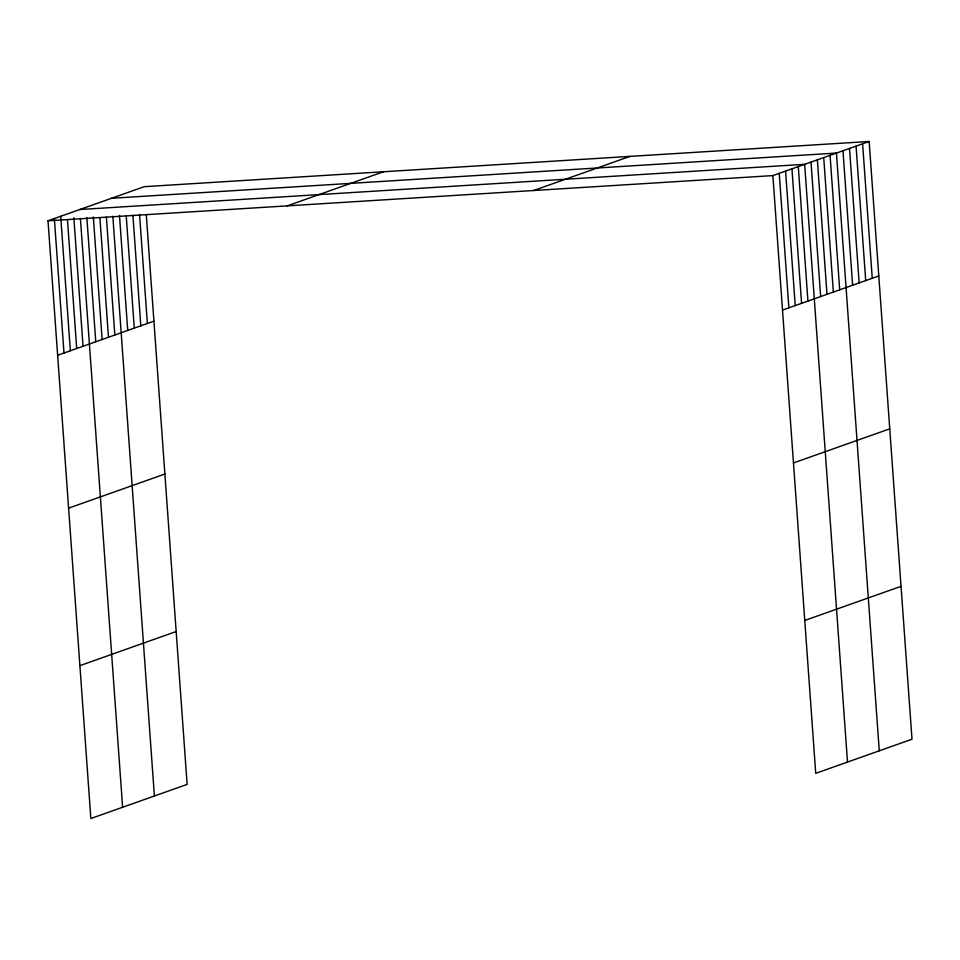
<?xml version="1.0" encoding="UTF-8"?>
<svg xmlns="http://www.w3.org/2000/svg" width="960" height="960" viewBox="0 0 960 960"><rect width="100%" height="100%" fill="white"/><g stroke="black" fill="none" stroke-linecap="round" stroke-linejoin="round"><path stroke-width="1.44" d="M146.316 215.064L187.128 784.404L90.852 818.52L48 220.788L144.276 186.672L869.148 141.48L912 739.212L815.724 773.328L772.872 175.596L869.148 141.48M287.208 205.872L383.484 171.756M57.636 355.272L153.912 321.168M533.664 190.512L629.94 156.396M68.604 508.152L164.88 474.036M782.52 310.08L878.796 275.964M79.884 665.652L176.16 631.536M793.476 462.948L889.752 428.832M804.768 620.448L901.044 586.344M111.54 198.276L836.424 153.072L879.264 750.804M79.776 209.532L804.648 164.328L847.5 762.072M48 220.788L772.872 175.596M862.608 143.796L872.244 278.28M856.056 146.112L865.704 280.608M849.516 148.44L859.152 282.924M842.964 150.756L852.612 285.24M830.064 155.328L839.7 289.812M823.716 157.584L833.352 292.068M817.356 159.828L826.992 294.312M811.008 162.084L820.644 296.568M798.288 166.584L807.936 301.068M791.94 168.84L801.576 303.324M785.58 171.084L795.228 305.58M779.232 173.34L788.868 307.824M139.548 214.392L147.372 323.484M132.9 215.22L140.82 325.8M126.24 216.048L134.28 328.116M119.484 215.376L127.728 330.444M112.824 216.204L154.392 796.008M106.368 216.96L114.828 335.016M99.9 217.716L108.48 337.26M93.336 216.984L102.12 339.516M86.88 217.74L95.76 341.772M80.412 218.496L122.616 807.264M73.848 217.764L83.052 346.272M67.488 220.008L76.704 348.528M60.708 216.288L70.344 350.772M54.36 218.544L63.996 353.028"/></g></svg>
